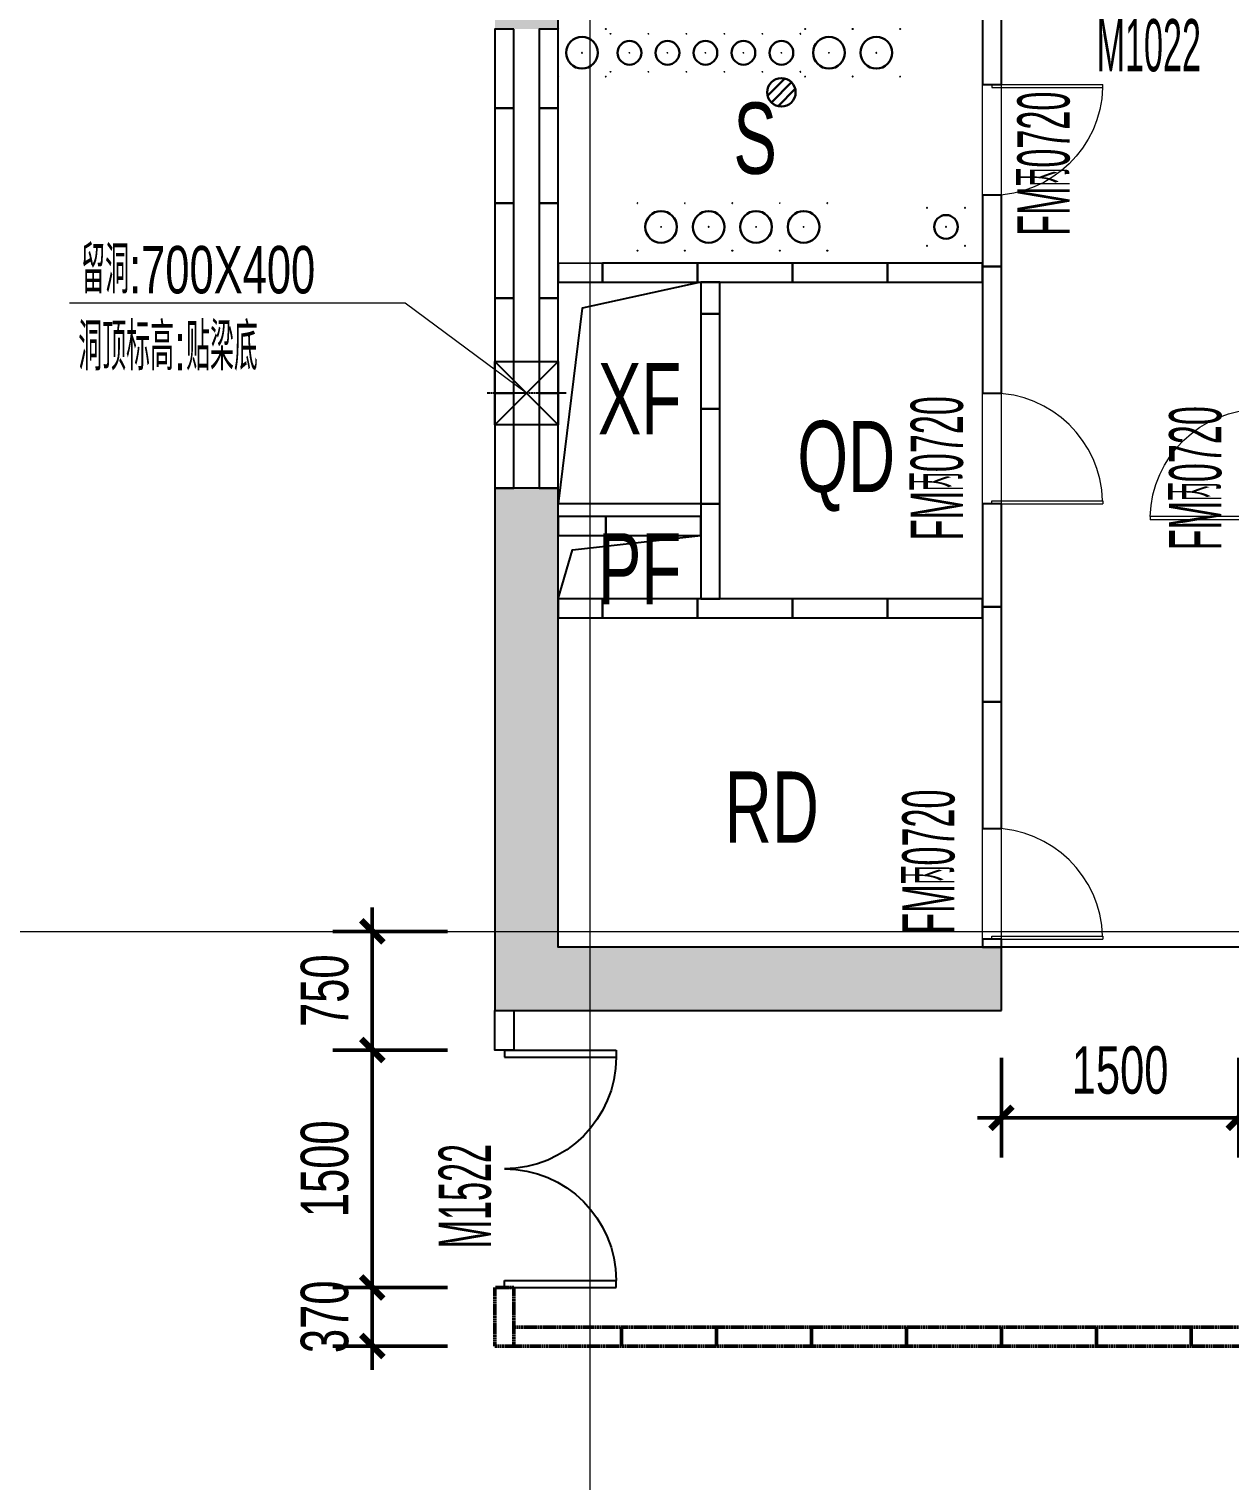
# Model space of a CAD drawing. Header units: millimetres. Extents: x 285006 to 3037698, y -2820855 to 192241.
# Drawn here: x 1060453 to 1068041, y 40494 to 49666 of the extents above; entities that cross this region are included whole.
import ezdxf
from ezdxf.enums import TextEntityAlignment as Align
from ezdxf.xclip import XClip

# ---------------------------------------------------------------- set-up
doc = ezdxf.new("R2010")
doc.units = ezdxf.units.MM
doc.header["$XCLIPFRAME"] = 2
doc.header["$PDMODE"] = 35
doc.header["$PDSIZE"] = -0.1
doc.linetypes.add('ACAD_ISO02W100', pattern=[15, 12, -3])
doc.linetypes.add('GRID-1B-4~RF$0$DOTE', pattern=[2.42, 2, -0.2, 0.02, -0.2])
for name, color, linetype, lineweight in [('$$$$ALC轻质隔墙', 1, 'Continuous', 25), ('A-WALL-TEMP', 2, 'ACAD_ISO02W100', 50), ('CORE-1B-4F$0$A-DOOR', 142, 'Continuous', 18), ('CORE-1B-4F$0$A-FLOR-STRU', 4, 'Continuous', 25), ('DIM-1B-6F$0$A-ANNO-DIMS', 73, 'Continuous', 18), ('DOOR-1B-IDEN-6F$0$A-DOOR-IDEN', 7, 'Continuous', 25), ('DOOR-1B-IDEN-HXT$0$A-DOOR-FIRE', 142, 'Continuous', 18), ('DOOR-1B-IDEN-HXT$0$A-DOOR-IDEN', 7, 'Continuous', 25), ('GRID-1B-4~RF$0$A-ANNO-GRID', 10, 'GRID-1B-4~RF$0$DOTE', 18), ('P-1B-立管及地漏（6~7层）$0$0LL', 10, 'Continuous', 30), ('P-1B-立管及地漏（6~7层）$0$0LL-1', 50, 'Continuous', 30), ('VERT-IDEN-1B-4F$0$A-ANNO-TEXT', 7, 'Continuous', 25), ('VERT-IDEN-1B-4F$0$A-COND-IDEN-TEXT', 11, 'Continuous', 18), ('VERT-IDEN-1B-4F$0$A-ROOM-IDEN', 7, 'Continuous', 25), ('结构留洞-1#AB-6F$0$A-HOLE', 140, 'Continuous', 25)]:
    doc.layers.add(name, color=color, linetype=linetype, lineweight=lineweight)
for name, color, linetype in [('COL-1A1B-4~12$0$S-PUB-COL', 6, 'Continuous'), ('COL-1A1B-4~12$0$S-PUB-COLHATCH', 8, 'Continuous'), ('WALL-1A1B-6F$0$A-DOOR', 142, 'Continuous')]:
    doc.layers.add(name, color=color, linetype=linetype)
doc.layers.add('P-1B-立管及地漏（6~7层）$0$0ll-point', color=1, linetype='Continuous', plot=False)
doc.styles.add('DIM-1B-6F$0$HYGB2014', font='hygbsz.shx', dxfattribs={"width": 0.7, "bigfont": 'hygbhz.shx'})
doc.styles.add('DOOR-1B-IDEN-6F$0$HYGB2014', font='hygbsz.shx', dxfattribs={"width": 0.7, "bigfont": 'hygbhz.shx'})
doc.styles.add('DOOR-1B-IDEN-HXT$0$HYGB2014', font='hygbsz.shx', dxfattribs={"width": 0.7, "bigfont": 'hygbhz.shx'})
doc.styles.add('P-1B-立管及地漏（6~7层）$0$HZ', font='', dxfattribs={"width": 0.8})
doc.styles.add('VERT-IDEN-1B-4F$0$HYGB2014', font='hygbsz.shx', dxfattribs={"width": 0.7, "bigfont": 'hygbhz.shx'})
doc.styles.get('P-1B-立管及地漏（6~7层）$0$HZ').set_extended_font_data('SimSun')
doc.dimstyles.new('DIM-1B-6F$0$DIMN', dxfattribs={"dimtxt": 300, "dimasz": 100, "dimexe": 250, "dimexo": 300, "dimgap": 0, "dimtad": 0, "dimdec": 0, "dimzin": 0, "dimdsep": 46, "dimtxsty": 'DIM-1B-6F$0$HYGB2014', "dimblk": 'DIM-1B-6F$0$_archtick', "dimcen": 0.09, "dimdle": 150, "dimclrt": 7, "dimazin": 0, "dimtfac": 1, "dimtdec": 0, "dimtix": 1, "dimtmove": 2, "dimatfit": 3, "dimfxl": 1, "dimtvp": 1, "dimtolj": 1, "dimtzin": 0, "dimarcsym": 0})

# ---------------------------------------------------------------- blocks, each defined once
blk = doc.blocks.new('A$C008C76B7')
at = {"layer": '$$$$ALC轻质隔墙'}
for points in [[(2800, -3320), (2680, -3320), (2680, -3750), (2800, -3750), (2800, -3320)], [(-280, -3400), (-400, -3400), (-400, -3900), (-280, -3900), (-280, -3400)], [(0, -3400), (-120, -3400), (-120, -3900), (0, -3900), (0, -3400)], [(-280, -3900), (-400, -3900), (-400, -4500), (-280, -4500), (-280, -3900)], [(0, -3900), (-120, -3900), (-120, -4500), (0, -4500), (0, -3900)], [(2800, -4450), (2680, -4450), (2680, -4900), (2800, -4900), (2800, -4450)], [(-280, -4500), (-400, -4500), (-400, -5100), (-280, -5100), (-280, -4500)], [(0, -4500), (-120, -4500), (-120, -5100), (0, -5100), (0, -4500)], [(0, -5000.3), (280, -5000), (280, -4880), (0, -4880.3), (0, -5000.3)], [(280, -5000), (880, -5000), (880, -4880), (280, -4880), (280, -5000)], [(880, -5000), (1480, -5000), (1480, -4880), (880, -4880), (880, -5000)], [(1480, -5000), (2080, -5000), (2080, -4880), (1480, -4880), (1480, -5000)], [(2080, -5000), (2680, -5000), (2680, -4880), (2080, -4880), (2080, -5000)], [(2800, -4900), (2680, -4900), (2680, -5700), (2800, -5700), (2800, -4900)], [(1020, -5000), (900, -5000), (900, -5200), (1020, -5200), (1020, -5000)], [(-280, -5100), (-400, -5100), (-400, -5700), (-280, -5700), (-280, -5100)], [(0, -5100), (-120, -5100), (-120, -5700), (0, -5700), (0, -5100)], [(1020, -5200), (900, -5200), (900, -5800), (1020, -5800), (1020, -5200)], [(-280, -5700), (-400, -5700), (-400, -6300), (-280, -6300), (-280, -5700)], [(0, -5700), (-120, -5700), (-120, -6300), (0, -6300), (0, -5700)], [(1020, -5800), (900, -5800), (900, -6400), (1020, -6400), (1020, -5800)], [(1020, -6400), (900, -6400), (900, -7000), (1020, -7000), (1020, -6400)], [(2800, -6400), (2680, -6400), (2680, -7050), (2800, -7050), (2800, -6400)], [(0, -6600), (300, -6600), (300, -6480), (0, -6480), (0, -6600)], [(300, -6600), (900, -6600), (900, -6480), (300, -6480), (300, -6600)], [(0, -7120), (280, -7120), (280, -7000), (0, -7000), (0, -7120)], [(280, -7120), (880, -7120), (880, -7000), (280, -7000), (280, -7120)], [(880, -7120), (1480, -7120), (1480, -7000), (880, -7000), (880, -7120)], [(1480, -7120), (2080, -7120), (2080, -7000), (1480, -7000), (1480, -7120)], [(2080, -7120), (2680, -7120), (2680, -7000), (2080, -7000), (2080, -7120)], [(2800, -7050), (2680, -7050), (2680, -7650), (2800, -7650), (2800, -7050)], [(2800, -7650), (2680, -7650), (2680, -8450), (2800, -8450), (2800, -7650)], [(-400, -9600), (-280, -9600), (-280, -9850), (-400, -9850), (-400, -9600)]]:
    blk.add_lwpolyline(points, dxfattribs=at)
blk.add_lwpolyline([(2800, -9150), (2680, -9150), (2680, -9200), (2800, -9200)], close=True, dxfattribs=at)
at = {"color": 1}
for points in [[(-280, -11350), (-400, -11350), (-400, -11720), (-280, -11720)], [(-280, -11600), (400, -11600), (400, -11720), (-280, -11720)], [(400, -11600), (1000, -11600), (1000, -11720), (400, -11720)], [(1000, -11600), (1600, -11600), (1600, -11720), (1000, -11720)], [(1600, -11600), (2200, -11600), (2200, -11720), (1600, -11720)], [(2200, -11600), (2800, -11600), (2800, -11720), (2200, -11720)], [(2800, -11600), (3400, -11600), (3400, -11720), (2800, -11720)], [(3400, -11600), (4000, -11600), (4000, -11720), (3400, -11720)], [(4000, -11600), (4600, -11600), (4600, -11720), (4000, -11720)]]:
    blk.add_lwpolyline(points, close=True, dxfattribs=at)
at = {"layer": 'Defpoints', "color": 0}
blk.add_lwpolyline([(0, 0), (27400, 0), (27400, -9200), (0, -9200)], close=True, dxfattribs=at)
blk = doc.blocks.new('DIM-1B-6F$0$_archtick')
at = {"const_width": 0.4}
blk.add_lwpolyline([(-0.7, -0.7), (0.7, 0.7)], dxfattribs=at)
blk = doc.blocks.new('*D691')
at = {"layer": 'Defpoints', "color": 0, "transparency": 16777216}
for p in [(-46375.2, 10650), (-45600, 10650), (-45600, 9150)]:
    blk.add_point(p, dxfattribs=at)
at = {"layer": 'DIM-1B-6F$0$A-ANNO-DIMS', "color": 0, "lineweight": -2, "transparency": 16777216}
for p, q in [((-46375.2, 9000), (-46375.2, 10800)), ((-45900, 10650), (-46625.2, 10650)), ((-45900, 9150), (-46625.2, 9150))]:
    blk.add_line(p, q, dxfattribs=at)
at = {"layer": 'DIM-1B-6F$0$A-ANNO-DIMS', "color": 0, "lineweight": -2, "transparency": 16777216, "xscale": 100, "yscale": 100, "zscale": 100}
for p, rotation in [((-46375.2, 10650), 90), ((-46375.2, 9150), 270)]:
    blk.add_blockref('DIM-1B-6F$0$_archtick', p, dxfattribs=dict(at, rotation=rotation))
at = {"layer": 'DIM-1B-6F$0$A-ANNO-DIMS', "color": 7, "transparency": 16777216, "insert": (-46675.2, 9900), "char_height": 300, "attachment_point": 5, "rotation": 90, "style": 'DIM-1B-6F$0$HYGB2014'}
blk.add_mtext('\\A1;1500', dxfattribs=at)
blk = doc.blocks.new('*D692')
at = {"layer": 'Defpoints', "color": 0, "transparency": 16777216}
for p in [(-46375.2, 11400), (-45600, 11400), (-45600, 10650)]:
    blk.add_point(p, dxfattribs=at)
at = {"layer": 'DIM-1B-6F$0$A-ANNO-DIMS', "color": 0, "lineweight": -2, "transparency": 16777216}
for p, q in [((-46375.2, 10500), (-46375.2, 11550)), ((-45900, 11400), (-46625.2, 11400)), ((-45900, 10650), (-46625.2, 10650))]:
    blk.add_line(p, q, dxfattribs=at)
at = {"layer": 'DIM-1B-6F$0$A-ANNO-DIMS', "color": 0, "lineweight": -2, "transparency": 16777216, "xscale": 100, "yscale": 100, "zscale": 100}
for p, rotation in [((-46375.2, 11400), 90), ((-46375.2, 10650), 270)]:
    blk.add_blockref('DIM-1B-6F$0$_archtick', p, dxfattribs=dict(at, rotation=rotation))
at = {"layer": 'DIM-1B-6F$0$A-ANNO-DIMS', "color": 7, "transparency": 16777216, "insert": (-46675.2, 11025), "char_height": 300, "attachment_point": 5, "rotation": 90, "style": 'DIM-1B-6F$0$HYGB2014'}
blk.add_mtext('\\A1;750', dxfattribs=at)
blk = doc.blocks.new('P-1B-立管及地漏（6~7层）$0$立管-150')
blk.add_circle((0, 0), 100)
at = {"layer": 'P-1B-立管及地漏（6~7层）$0$0ll-point'}
for p in [(-150, 150), (150, 150), (0, 0), (-150, -150), (150, -150)]:
    blk.add_point(p, dxfattribs=at)
blk = doc.blocks.new('P-1B-立管及地漏（6~7层）$0$-立管-120')
blk.add_circle((98528318.8, 18831532.6), 75)
at = {"layer": 'P-1B-立管及地漏（6~7层）$0$0ll-point'}
for p in [(98528198.8, 18831652.6), (98528438.8, 18831652.6), (98528318.8, 18831532.6), (98528198.8, 18831412.6), (98528438.8, 18831412.6)]:
    blk.add_point(p, dxfattribs=at)
blk = doc.blocks.new('P-1B-立管及地漏（6~7层）$0$地漏-1')
at = {"layer": 'P-1B-立管及地漏（6~7层）$0$0LL-1'}
for p, q in [((636794.9, -32022.2), (636686.2, -31913.4)), ((636837.3, -31998.4), (636710, -31871.1)), ((636860.9, -31956.8), (636751.6, -31847.5))]:
    blk.add_line(p, q, dxfattribs=at)
at = {"layer": 'P-1B-立管及地漏（6~7层）$0$0LL-1', "extrusion": (0, 0, -1)}
blk.add_ellipse((636773.6, -31934.7), major_axis=(-63.6, 63.6), ratio=1, start_param=5.497787, end_param=11.780972, dxfattribs=at)
at = {"layer": 'P-1B-立管及地漏（6~7层）$0$0LL-1', "style": 'P-1B-立管及地漏（6~7层）$0$HZ', "text_generation_flag": 4, "width": 0.7, "flags": 1}
for tag, p in [('UNIT', (636773.6, -31934.7)), ('SPEC', (636773.6, -31935)), ('WHAT', (636773.6, -31935.3))]:
    blk.add_attdef(tag, p, '', height=0.18, rotation=180.00001, dxfattribs=at)
blk = doc.blocks.new('P-1B-立管及地漏（6~7层）')
at = {"layer": 'P-1B-立管及地漏（6~7层）$0$0LL'}
for name, p in [('P-1B-立管及地漏（6~7层）$0$立管-150', (98343085, 18764672.1)), ('P-1B-立管及地漏（6~7层）$0$-立管-120', (-184933.8, -66860.6)), ('P-1B-立管及地漏（6~7层）$0$-立管-120', (-184693.8, -66860.6)), ('P-1B-立管及地漏（6~7层）$0$-立管-120', (-184453.8, -66860.6)), ('P-1B-立管及地漏（6~7层）$0$-立管-120', (-184213.8, -66860.6)), ('P-1B-立管及地漏（6~7层）$0$-立管-120', (-183973.8, -66860.6)), ('P-1B-立管及地漏（6~7层）$0$立管-150', (98344645, 18764672.1)), ('P-1B-立管及地漏（6~7层）$0$立管-150', (98344945, 18764672.1)), ('P-1B-立管及地漏（6~7层）$0$立管-150', (98343585, 18763572.1)), ('P-1B-立管及地漏（6~7层）$0$立管-150', (98343885, 18763572.1)), ('P-1B-立管及地漏（6~7层）$0$立管-150', (98344185, 18763572.1)), ('P-1B-立管及地漏（6~7层）$0$立管-150', (98344485, 18763572.1)), ('P-1B-立管及地漏（6~7层）$0$-立管-120', (-182933.8, -67960.5))]:
    blk.add_blockref(name, p, dxfattribs=at)
at = {"layer": 'P-1B-立管及地漏（6~7层）$0$0LL-1', "extrusion": (-1.79366e-43, 1.12104e-44, -1), "zscale": -0.9999999999999997}
blk.add_blockref('P-1B-立管及地漏（6~7层）$0$地漏-1', (-98981118.7, 18796356.8), dxfattribs=at)
blk = doc.blocks.new('VERT-IDEN-1B-4F')
at = {"layer": 'VERT-IDEN-1B-4F$0$A-COND-IDEN-TEXT'}
blk.add_lwpolyline([(98342735, 18762522.1), (98341966.9, 18763090.5), (98339846.5, 18763090.5)], dxfattribs=at)
at = {"layer": 'VERT-IDEN-1B-4F$0$A-ANNO-TEXT', "style": 'VERT-IDEN-1B-4F$0$HYGB2014', "width": 0.7}
for s, p in [('留洞:700X400', (98339920.5, 18763302)), ('洞顶标高:贴梁底', (98339902.1, 18762815.4))]:
    blk.add_text(s, height=300, dxfattribs=at).set_placement(p, align=Align.MIDDLE_LEFT)
at = {"layer": 'VERT-IDEN-1B-4F$0$A-ROOM-IDEN', "lineweight": -3, "style": 'VERT-IDEN-1B-4F$0$HYGB2014', "width": 0.7}
for s, p in [('S', (98344041.5, 18763907.7)), ('XF', (98343185.3, 18762261.7)), ('QD', (98344445.7, 18761897)), ('PF', (98343185.3, 18761187.3)), ('RD', (98343986.8, 18759682))]:
    blk.add_text(s, height=450, dxfattribs=at).set_placement(p)
blk = doc.blocks.new('DOOR-1B-IDEN-6F')
at = {"layer": 'DOOR-1B-IDEN-6F$0$A-DOOR-IDEN', "style": 'DOOR-1B-IDEN-6F$0$HYGB2014', "width": 0.5}
blk.add_text('M1522', height=330, rotation=90, dxfattribs=at).set_placement((98342344, 18757119), align=Align.MIDDLE_LEFT)
blk = doc.blocks.new('CORE-1B-4F$0$_A2ZXL-DS')
for p, q in [((-0.5, 0), (-0.5, -1)), ((-0.5, 0), (-0.472, 0)), ((-0.472, 0), (-0.472, -1)), ((-0.472, -1), (-0.5, -1))]:
    blk.add_line(p, q)
blk.add_arc((-0.5, 0), 1, 271.6231, 0)
blk = doc.blocks.new('CORE-1B-4F$0$_A1SFU')
for p, q in [((-0.5, 0), (-0.5, -1)), ((-0.5, 0), (-0.472, 0)), ((-0.472, 0), (-0.472, -1)), ((-0.472, -1), (-0.5, -1))]:
    blk.add_line(p, q)
blk.add_arc((-0.5, 0), 1, 271.6231, 0)
blk = doc.blocks.new('CORE-1B-4F$0$FANGHUOMEN')
for p, q in [((-0.5, 0), (-0.5, -1)), ((-0.5, 0), (-0.472, 0)), ((-0.472, 0), (-0.472, -1)), ((-0.472, -1), (-0.5, -1))]:
    blk.add_line(p, q)
blk.add_arc((-0.5, 0), 1, 271.6231, 0)
blk = doc.blocks.new('*D821')
at = {"layer": 'Defpoints', "color": 0, "transparency": 16777216}
for p in [(-42400, 10900), (-40900, 10900), (-42400, 10222.1)]:
    blk.add_point(p, dxfattribs=at)
at = {"layer": 'DIM-1B-6F$0$A-ANNO-DIMS', "color": 0, "lineweight": -2, "transparency": 16777216}
for p, q in [((-42400, 10600), (-42400, 9972.1)), ((-40900, 10600), (-40900, 9972.1)), ((-40750, 10222.1), (-42550, 10222.1))]:
    blk.add_line(p, q, dxfattribs=at)
at = {"layer": 'DIM-1B-6F$0$A-ANNO-DIMS', "color": 0, "lineweight": -2, "transparency": 16777216, "xscale": 100, "yscale": 100, "zscale": 100, "rotation": 180}
blk.add_blockref('DIM-1B-6F$0$_archtick', (-42400, 10222.1), dxfattribs=at)
at = {"layer": 'DIM-1B-6F$0$A-ANNO-DIMS', "color": 0, "lineweight": -2, "transparency": 16777216, "xscale": 100, "yscale": 100, "zscale": 100}
blk.add_blockref('DIM-1B-6F$0$_archtick', (-40900, 10222.1), dxfattribs=at)
at = {"layer": 'DIM-1B-6F$0$A-ANNO-DIMS', "color": 7, "transparency": 16777216, "insert": (-41650, 10522.1), "char_height": 300, "attachment_point": 5, "style": 'DIM-1B-6F$0$HYGB2014'}
blk.add_mtext('\\A1;1500', dxfattribs=at)
blk = doc.blocks.new('*D823')
at = {"layer": 'Defpoints', "color": 0, "transparency": 16777216}
for p in [(-46375.2, 9150), (-45600, 9150), (-45600, 8780)]:
    blk.add_point(p, dxfattribs=at)
at = {"layer": 'DIM-1B-6F$0$A-ANNO-DIMS', "color": 0, "lineweight": -2, "transparency": 16777216}
for p, q in [((-46375.2, 8630), (-46375.2, 9300)), ((-45900, 9150), (-46625.2, 9150)), ((-45900, 8780), (-46625.2, 8780))]:
    blk.add_line(p, q, dxfattribs=at)
at = {"layer": 'DIM-1B-6F$0$A-ANNO-DIMS', "color": 0, "lineweight": -2, "transparency": 16777216, "xscale": 100, "yscale": 100, "zscale": 100}
for p, rotation in [((-46375.2, 9150), 90), ((-46375.2, 8780), 270)]:
    blk.add_blockref('DIM-1B-6F$0$_archtick', p, dxfattribs=dict(at, rotation=rotation))
at = {"layer": 'DIM-1B-6F$0$A-ANNO-DIMS', "color": 7, "transparency": 16777216, "insert": (-46675.2, 8965), "char_height": 300, "attachment_point": 5, "rotation": 90, "style": 'DIM-1B-6F$0$HYGB2014'}
blk.add_mtext('\\A1;370', dxfattribs=at)
blk = doc.blocks.new('结构留洞-1#AB-6F')
at = {"layer": '结构留洞-1#AB-6F$0$A-HOLE'}
for points in [[(76100, 14100), (75200, 14100), (75200, 15500), (76100, 15500)], [(76100, 13500), (75200, 13500), (75200, 13900), (76100, 13900)]]:
    blk.add_lwpolyline(points, close=True, dxfattribs=at)
for points in [[(76100, 15500), (75350.9, 15337.3), (75200, 14100)], [(75200, 13500), (75289.4, 13810.1), (76100, 13900)]]:
    blk.add_lwpolyline(points, dxfattribs=at)
blk = doc.blocks.new('WALL-1A1B-6F$0$_A0GGR')
for p, q in [((-0.5, 0), (-0.5, -0.47)), ((-0.5, 0), (-0.47, 0)), ((-0.47, 0), (-0.47, -0.47)), ((0.47, 0), (0.47, -0.47)), ((0.5, 0), (0.47, 0)), ((0.5, 0), (0.5, -0.47)), ((-0.5, -0.47), (-0.47, -0.47)), ((0.5, -0.47), (0.47, -0.47))]:
    blk.add_line(p, q)
for centre, start, end in [((-0.47, 0), 270, 0), ((0.47, 0), 180, 270)]:
    blk.add_arc(centre, 0.47, start, end)
blk = doc.blocks.new('COL-1A1B-4~12')
at = {"layer": 'COL-1A1B-4~12$0$S-PUB-COLHATCH'}
h = blk.add_hatch(color=256, dxfattribs=at)
h.paths.add_polyline_path([(98370335, 18759022.1), (98370335, 18760522.1), (98370735, 18760522.1), (98370735, 18758622.1), (98367535, 18758622.1), (98367535, 18759022.1)])
h.paths.add_polyline_path([(98370735, 18768622.1), (98367535, 18768622.1), (98367535, 18768222.1), (98370335, 18768222.1), (98370335, 18764822.1), (98370735, 18764822.1)])
h.paths.add_polyline_path([(98342935, 18759022.1), (98342935, 18761922.1), (98342535, 18761922.1), (98342535, 18758622.1), (98345735, 18758622.1), (98345735, 18759022.1)])
h.paths.add_polyline_path([(98342935, 18768222.1), (98342935, 18764822.1), (98342535, 18764822.1), (98342535, 18768622.1), (98345735, 18768622.1), (98345735, 18768222.1)])
at = {"layer": 'COL-1A1B-4~12$0$S-PUB-COL'}
for p, q in [((98342935, 18761922.1), (98342535, 18761922.1)), ((98342535, 18761922.1), (98342535, 18758622.1)), ((98342935, 18759022.1), (98342935, 18761922.1)), ((98345735, 18759022.1), (98342935, 18759022.1)), ((98345735, 18758622.1), (98345735, 18759022.1)), ((98342535, 18758622.1), (98345735, 18758622.1))]:
    blk.add_line(p, q, dxfattribs=at)
blk = doc.blocks.new('GRID-1B-4~RF')
at = {"layer": 'GRID-1B-4~RF$0$A-ANNO-GRID', "ltscale": 1.5}
for p, q in [((98343135, 18773397.1), (98343135, 18742447.1)), ((98317235, 18759122.1), (98393410, 18759122.1))]:
    blk.add_line(p, q, dxfattribs=at)
blk = doc.blocks.new('A$C6D7E459B')
at = {"layer": 'CORE-1B-4F$0$A-DOOR'}
for p, q in [((-42520, 16050), (-42520, 16750)), ((-42400, 16050), (-42400, 16750)), ((-42400, 16050), (-42400, 16750)), ((-42520, 14100), (-42520, 14800)), ((-42400, 14100), (-42400, 14800)), ((-42520, 11350), (-42520, 12050)), ((-42400, 11350), (-42400, 12050))]:
    blk.add_line(p, q, dxfattribs=at)
at = {"layer": 'CORE-1B-4F$0$A-FLOR-STRU'}
for p, q in [((-45600, 14600), (-45200, 15000)), ((-45200, 14600), (-45600, 15000))]:
    blk.add_line(p, q, dxfattribs=at)
at = {"layer": 'CORE-1B-4F$0$A-FLOR-STRU', "color": 1, "linetype": 'ByBlock'}
blk.add_line((-45150, 14800), (-45650, 14800), dxfattribs=at)
at = {"layer": 'CORE-1B-4F$0$A-FLOR-STRU'}
blk.add_lwpolyline([(-45600, 14600), (-45600, 15000), (-45200, 15000), (-45200, 14600)], close=True, dxfattribs=at)
for name, p in [('GRID-1B-4~RF', (-98388135, -18747722.1)), ('VERT-IDEN-1B-4F', (-98388135, -18747722.1)), ('DOOR-1B-IDEN-6F', (-98388135, -18747722.1)), ('A$C008C76B7', (-45200, 20500)), ('P-1B-立管及地漏（6~7层）', (-98388135, -18747722.1))]:
    blk.add_blockref(name, p)
ref = blk.add_blockref('结构留洞-1#AB-6F', (-120400, 0))
XClip(ref).set_block_clipping_path([(52000.000000149, -7800.0001855306), (130675.0000000149, 34249.9998144694)])
ref = blk.add_blockref('COL-1A1B-4~12', (-98388135, -18747722.1))
XClip(ref).set_block_clipping_path([(98319735.0140507817, 18739922.1058121212), (98398410.0140506476, 18781972.1058121212)])
at = {"layer": 'CORE-1B-4F$0$A-DOOR', "yscale": 700}
for name, p, xscale, zscale, rotation in [('CORE-1B-4F$0$_A1SFU', (-42460, 16400), -700, 2100, 90), ('CORE-1B-4F$0$FANGHUOMEN', (-42460, 14450), 700, 2100, 90), ('CORE-1B-4F$0$_A2ZXL-DS', (-40760, 14350), -700, 1500, 270), ('CORE-1B-4F$0$FANGHUOMEN', (-42460, 11700), 700, 2100, 90)]:
    blk.add_blockref(name, p, dxfattribs=dict(at, xscale=xscale, zscale=zscale, rotation=rotation))
at = {"layer": 'WALL-1A1B-6F$0$A-DOOR', "xscale": -1500, "yscale": 1500, "zscale": 2100, "rotation": 90}
blk.add_blockref('WALL-1A1B-6F$0$_A0GGR', (-45540, 9900), dxfattribs=at)
at = {"layer": 'DOOR-1B-IDEN-HXT$0$A-DOOR-FIRE', "style": 'DOOR-1B-IDEN-HXT$0$HYGB2014', "width": 0.5}
for p in [(-42134.2, 15794.1), (-42808.2, 13870.2), (-41175, 13807.1), (-42861.5, 11385.2)]:
    blk.add_text('FM丙0720 ', height=330, rotation=90, dxfattribs=at).set_placement(p, align=Align.MIDDLE_LEFT)
at = {"layer": 'DOOR-1B-IDEN-HXT$0$A-DOOR-IDEN', "style": 'DOOR-1B-IDEN-HXT$0$HYGB2014', "width": 0.5}
blk.add_text('M1022', height=330, dxfattribs=at).set_placement((-41798.7, 16997.8), align=Align.MIDDLE_LEFT)
at = {"layer": 'DIM-1B-6F$0$A-ANNO-DIMS'}
for p1, p2, distance, picture, middle in [((-45600, 10650), (-45600, 11400), 775.2, '*D692', (-46675.2, 11025)), ((-40900, 10900), (-42400, 10900), 677.9, '*D821', (-41650, 10522.1)), ((-45600, 9150), (-45600, 10650), 775.2, '*D691', (-46675.2, 9900))]:
    dim = blk.add_aligned_dim(p1=p1, p2=p2, distance=distance, dimstyle='DIM-1B-6F$0$DIMN', dxfattribs=at)
    dim.commit()
    dim.dimension.update_dxf_attribs({"geometry": picture, "text_midpoint": middle})
dim = blk.add_linear_dim(base=(-46375.2, 9150), p1=(-45600, 8780), p2=(-45600, 9150), angle=90, dimstyle='DIM-1B-6F$0$DIMN', dxfattribs=at)
dim.commit()
dim.dimension.update_dxf_attribs({"geometry": '*D823', "text_midpoint": (-46675.2, 8965), "dimtype": 129})

msp = doc.modelspace()

# ---------------------------------------------------------------- block references
at = {"layer": 'A-WALL-TEMP'}
msp.add_blockref('A$C6D7E459B', (1108997.1, 32566.3), dxfattribs=at)

doc.saveas('drawing.dxf')
